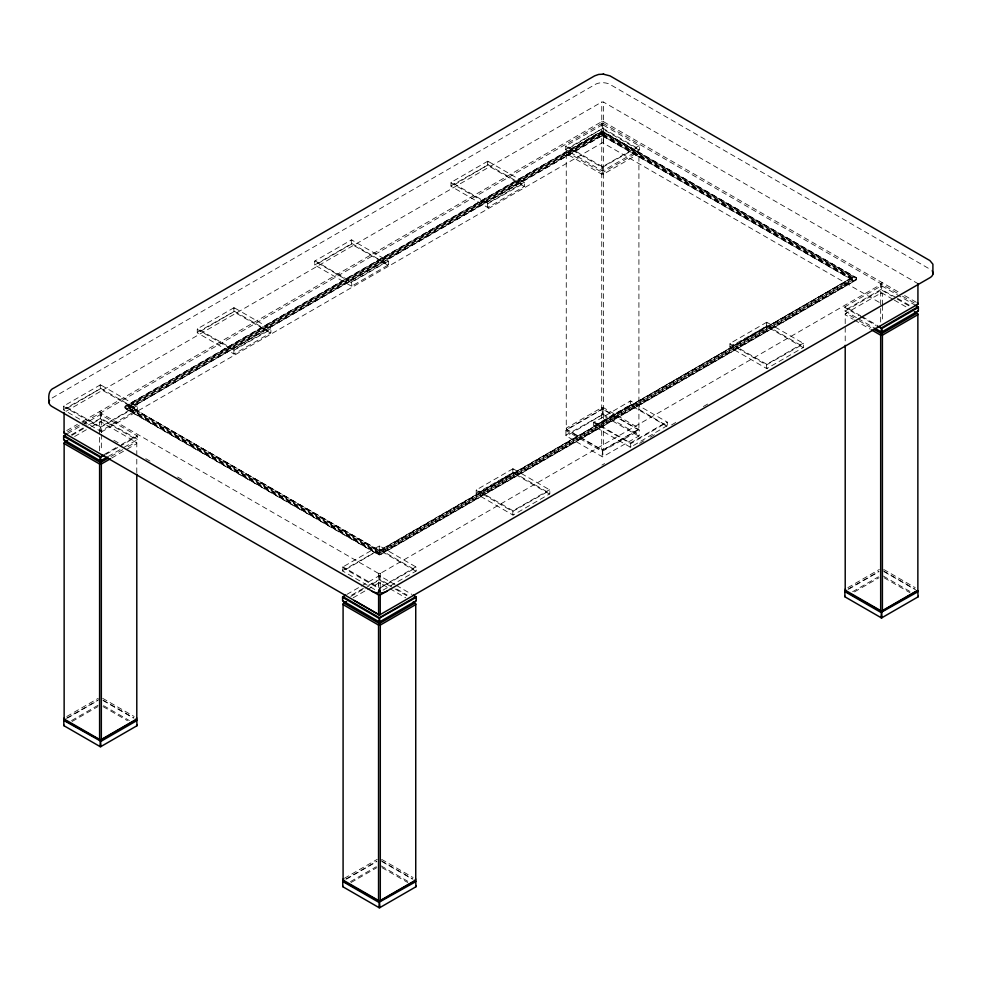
<?xml version="1.0" encoding="UTF-8"?>
<svg xmlns="http://www.w3.org/2000/svg" width="982" height="982" viewBox="0 0 982 982"><rect width="100%" height="100%" fill="white"/><g stroke="black" fill="none" stroke-linecap="round" stroke-linejoin="round"><path stroke-width="0.74" stroke-dasharray="4.91 3.68" d="M101.269 413.385L101.269 412.452L101.33 432.792M314.706 264.968L351.9 243.487L388.344 264.968L351.519 286.216L314.706 264.968L314.706 261.102L351.519 239.854L388.344 261.102L388.344 264.968M388.344 261.102L351.151 282.583L314.706 261.102M379.457 553.234L125.058 406.364L602.113 131.171L856.5 277.808L379.457 553.234L379.457 555.26L856.5 279.833L856.5 277.808L602.113 130.937L125.058 406.364L125.058 408.389L379.457 555.26M128.384 409.003L602.113 135.504L853.174 280.459L379.457 553.958L128.384 409.003L129.882 408.389L379.457 552.473L379.457 550.46L128.384 405.738L602.113 132.239L853.174 277.182L379.457 550.693L128.384 405.738M667.294 425.587L630.481 447.276L593.656 426.016L630.849 404.547L667.294 426.016L667.294 422.162L630.481 400.902L593.656 422.591L630.849 443.631L667.294 422.162M853.174 277.182L851.689 277.808L602.113 133.724L602.113 135.737L853.174 280.459M602.113 132.963L856.5 279.833L379.457 555.014L125.058 408.389L602.113 132.963L602.113 130.937M880.731 284.547L880.731 283.614L880.67 307.01M314.706 261.543L315.087 260.893L351.519 281.932L351.9 286.007L351.151 286.007L351.519 281.932L387.964 260.893L388.344 261.543M388.344 264.526L387.964 265.189L351.519 244.15L351.151 240.074L351.9 240.074L351.519 244.15L315.087 265.189L314.706 264.526M601.708 174.133L602.58 172.636L638.042 152.161L638.914 153.658L603.451 174.133L601.708 174.133L566.258 153.658L567.117 152.161L602.58 172.636L603.451 174.133M593.656 422.591L594.036 421.941L630.481 442.98L630.849 447.055L630.1 447.055L630.481 442.98L666.913 421.941L667.294 422.591M603.451 407.653L602.58 409.15L567.117 429.625L566.258 428.115L601.708 407.653L603.451 407.653L638.914 428.115L638.042 429.625L602.58 409.15L601.708 407.653M52.12 397.992L595.141 84.477A10.471 6.052 0 0 1 599.167 83.028A10.581 6.101 0 0 1 610.067 84.489L929.88 269.154A10.471 6.052 0 0 1 931.39 270.246M66.027 411.323L601.77 102.018L603.39 102.018L917.924 283.614M66.739 430.533L77.357 424.396M82.672 421.327L601.77 121.633L603.39 121.633L899.34 292.501M67.537 431.933L79.493 425.034M84.808 421.965L602.58 123.032L603.39 121.633L603.39 102.018M67.549 433.578L100.471 414.576L137.284 435.824L137.284 439.69L122.59 448.173M71.465 434.744L87.079 425.722M88.38 424.973L100.839 418.209L137.284 439.249L136.903 439.899L100.471 418.86L100.09 414.785L100.839 414.785L100.471 418.86L90.062 424.875M71.833 435.394L84.845 427.882M74.644 436.487L90.405 427.391M91.719 426.63L100.471 421.573L136.793 442.551L136.793 473.152M602.113 133.724L129.882 406.364L379.457 551.135L851.689 277.808L379.457 550.46M126.543 409.003L602.113 134.448L855.015 280.459M602.113 135.737L129.882 408.389L602.113 135.062L851.124 278.827L851.689 279.833L379.457 552.473M101.269 432.068L602.58 142.636L883.149 304.616M104.374 454.396L119.988 445.374M121.289 444.625L136.903 435.603L137.284 436.266L120.369 446.024M106.056 454.298L119.068 446.785M108.278 456.434L121.67 448.7M110.978 456.458L122.799 449.633M128.053 446.601L135.933 442.047L136.793 443.557L126.285 449.621M111.838 457.956L124.972 450.382M66.764 716.492L98.286 698.3M66.395 718.333L98.642 699.724M67.635 718.002L97.844 700.559M71.551 720.555L98.642 704.916M72.091 721.488L97.893 706.598M126.543 405.738L379.457 551.749L855.015 277.182M99.992 411.323L99.992 412.649L378.61 573.5L380.23 573.5L882.008 283.81L882.008 282.485M346.879 594.405L359.903 586.892M361.204 586.144L379.42 575.624L395.034 584.634M351.716 595.043L363.426 588.279M368.631 585.272L379.801 579.257L391.511 586.021M350.783 596.442L363.806 588.93M365.108 588.181L379.42 579.92L379.801 575.845L379.04 575.845L379.42 579.92L393.733 588.181M353.152 597.793L366.286 590.207M367.599 589.458L379.42 582.633L388.614 587.936M601.929 465.112L604.593 463.578M639.626 443.348L644.941 440.28M650.256 437.211L655.571 434.142M671.516 424.936L676.831 421.867M703.407 406.536L708.709 403.467M344.4 878.301L377.235 859.348M847.834 587.653L879.356 569.462M345.885 879.074L376.843 861.202M847.994 589.188L878.951 571.315M346.585 879.05L376.793 861.607M848.693 589.151L878.902 571.72M350.5 881.603L376.302 866.713M852.622 591.716L878.411 576.815M351.04 882.536L376.843 867.646M854.45 591.9L878.951 577.76M601.438 121.817L603.721 121.817M601.708 132.189L603.451 132.189L603.451 449.596L601.708 449.596L601.77 123.499L603.39 123.499L603.39 143.102L601.77 143.102M880.67 293.237L882.401 293.237L882.401 303.954M101.33 422.076L99.599 422.076L99.599 435.848M378.279 573.316L380.562 573.316M904.643 295.557L917.924 303.217M897.204 293.127L602.58 123.032L601.77 121.633L601.77 102.018M902.519 296.196L914.463 303.082M915.752 305.488L881.529 285.725L844.716 306.985L844.716 310.84L856.807 317.824M896.222 297.632L881.161 289.371L844.716 310.41L845.097 311.061L881.529 290.021L881.91 285.946L881.161 285.946L881.529 290.021L891.938 296.036M897.523 298.393L910.535 305.905M897.155 299.044L910.167 306.556M892.908 299.301L881.529 292.734L845.207 313.712L845.207 344.314M894.221 300.062L907.356 307.648M860.711 315.787L845.097 306.765L844.716 307.415L859.029 315.688M862.012 316.535L877.626 325.545M860.33 316.437L875.944 325.459M858.108 318.573L873.722 327.595M853.947 317.763L846.067 313.209L845.207 314.706L853.088 319.26M859.201 320.795L871.022 327.62M854.401 320.022L870.162 329.117M666.913 426.237L630.481 405.198L630.1 401.122L630.849 401.122L630.481 405.198L594.036 426.237L593.656 425.587M883.714 569.462L915.236 587.653M883.358 570.886L915.605 589.495M884.156 571.72L914.365 589.151M883.358 576.078L910.449 591.716M884.107 577.76L909.909 592.649M396.335 585.395L411.949 594.405M396.716 589.028L407.125 595.043M395.034 588.93L408.046 596.442M389.928 588.697L405.689 597.793M81.972 421.855L87.288 424.924M113.863 440.267L119.178 443.336M145.753 458.68L151.068 461.749M177.644 477.08L182.959 480.149M102.644 698.3L134.166 716.492M381.605 859.348L413.115 877.552M103.049 700.154L134.006 718.026M381.249 860.772L412.956 879.074M103.098 700.559L133.306 718.002M382.047 861.607L412.256 879.05M103.589 705.665L129.379 720.555M381.249 865.964L408.328 881.603M103.049 706.598L127.55 720.739M381.998 867.646L407.788 882.536M882.401 305.476L882.401 322.317M880.67 308.544L880.67 322.317M602.113 132.239L602.113 134.448M593.656 422.162L593.656 426.016M380.292 592.306L380.292 583.124L378.549 583.124L378.549 592.306M380.23 573.5L380.23 591.606M379.457 551.749L379.457 553.958M378.61 573.5L378.61 593.116M101.33 434.326L101.33 451.155M99.599 437.383L99.599 451.155M64.026 405.836L63.646 406.487L100.09 427.526L137.284 406.487L136.903 405.836L100.471 426.875L100.09 430.951L100.839 430.951L100.471 426.875L64.026 405.836M100.839 388.442L64.026 410.132L63.646 409.482L100.839 388.442L137.284 409.482L136.903 410.132L100.471 389.093L100.09 385.018L100.839 385.018L100.839 388.442M197.627 328.7L197.259 329.351L233.691 350.39L270.885 329.351L270.504 328.7L234.072 349.739L233.691 353.815L234.453 353.815L234.072 349.739L197.627 328.7M234.453 311.306L197.627 332.996L197.259 332.346L234.453 311.306L270.885 332.346L270.504 332.996L234.072 311.957L233.691 307.882L234.453 307.882L234.453 311.306M451.376 182.21L450.996 182.861L487.428 203.9L524.621 182.861L524.253 182.21L487.808 203.237L487.428 207.325L488.189 207.325L487.808 203.237L451.376 182.21M488.189 164.804L451.376 186.506L450.996 185.844L488.189 164.804L524.621 185.844L524.253 186.506L487.808 165.467L487.428 161.392L488.189 161.392L488.189 164.804M566.148 145.717L565.767 146.367L602.199 167.406L639.392 146.367L639.024 145.717L602.58 166.756L602.199 170.831L602.96 170.831L602.58 166.756L566.148 145.717M342.976 566.884L342.608 567.535L379.04 588.574L416.233 567.535L415.852 566.884L379.42 587.923L379.04 591.999L342.608 570.959L342.608 567.105L379.42 545.845L416.233 567.105L416.233 570.959L379.801 591.999L379.42 587.923L342.976 566.884M602.96 128.323L566.148 150.013L565.767 149.362L602.96 128.323L639.392 149.362L639.024 150.013L602.58 128.973L602.199 124.898L602.96 124.898L602.96 128.323M379.801 549.49L342.976 571.18L342.608 570.53L379.801 549.49L416.233 570.53L415.852 571.18L379.42 550.141L379.04 546.066L379.801 546.066L379.801 549.49M476.589 489.748L476.209 490.399L512.641 511.438L549.834 490.399L549.466 489.748L513.021 510.787L512.641 514.863L513.402 514.863L513.021 510.787L476.589 489.748M513.402 472.354L476.589 494.044L476.209 493.394L513.402 472.354L549.834 493.394L549.466 494.044L513.021 473.005L512.641 468.93L513.402 468.93L513.402 472.354M566.467 429.625L565.927 430.558L602.04 451.413L639.233 430.558L638.693 429.625L602.58 450.468L602.04 456.605L603.12 456.605L602.58 450.468L566.467 429.625M603.12 414.281L566.467 436.069L565.927 435.124L603.12 414.281L639.233 435.124L638.693 436.069L602.58 415.214L602.04 409.089L603.12 409.089L603.12 414.281M730.326 343.258L729.945 343.909L766.377 364.948L803.583 343.909L803.202 343.258L766.758 364.297L766.377 368.373L767.138 368.373L766.758 364.297L730.326 343.258M767.138 325.864L730.326 347.554L729.945 346.904L767.138 325.864L803.583 346.904L803.202 347.554L766.758 326.515L766.377 322.44L767.138 322.44L767.138 325.864M100.471 384.797L63.646 406.057L63.646 409.911L100.471 431.172L137.284 409.911L137.284 406.057L100.471 384.797M234.072 307.661L197.259 328.921L197.259 332.775L234.072 354.036L270.885 332.775L270.885 328.921L234.072 307.661M487.808 161.171L450.996 182.419L450.996 186.285L487.808 207.533L524.621 186.285L524.621 182.419L487.808 161.171M602.58 124.677L565.767 145.937L565.767 149.792L602.58 171.052L639.392 149.792L639.392 145.937L602.58 124.677M602.113 131.625L124.493 407.37L379.457 554.572L857.077 278.827L602.113 131.625M602.58 131.686L566.258 152.664L566.258 429.122L602.58 450.1L638.914 429.122L638.914 152.664L602.58 131.686M602.58 408.77L565.927 429.932L565.927 435.75L602.58 456.912L639.233 435.75L639.233 429.932L602.58 408.77M513.021 468.709L476.209 489.969L476.209 493.823L513.021 515.084L549.834 493.823L549.834 489.969L513.021 468.709M766.758 322.219L729.945 343.479L729.945 347.333L766.758 368.594L803.583 347.333L803.583 343.479L766.758 322.219"/><path stroke-width="1.47" d="M917.114 304.616L917.924 303.217L917.924 304.15L379.469 615.027L64.076 433.001L64.076 432.068L64.886 433.467M917.924 284.547L917.924 283.614L917.924 304.15M64.358 719.511L63.818 720.457L101.011 741.3L137.124 720.457L136.584 719.511L100.471 740.367L99.931 746.492L101.011 746.492L100.471 740.367L63.818 719.831L63.818 725.649L100.471 746.811L137.124 725.649L136.584 719.511M135.933 719.511L136.793 718.014M136.584 725.956L137.124 725.023M415.852 600.959L416.233 600.297M343.307 880.572L342.767 881.505L378.88 902.348L416.073 881.505L415.533 880.572L379.42 901.415L378.88 907.54L379.96 907.54L379.42 901.415L342.767 880.879L342.767 886.697L379.42 907.859L416.073 886.697L415.533 880.572M414.883 880.572L415.742 879.062M415.533 887.004L416.073 886.071M917.974 311.061L918.354 310.41M845.416 590.673L844.876 591.606L880.989 612.461L918.182 591.606L917.642 590.673L881.529 611.528L880.989 617.653L882.069 617.653L881.529 611.528L844.876 590.98L844.876 596.798L881.529 617.96L918.182 596.798L917.642 590.673M917.642 597.117L918.182 596.184M66.629 434.105L63.646 435.824L63.646 439.69L100.471 460.939L107.357 456.961M67.635 440.537L64.137 442.551L64.137 719.008L100.471 739.986L136.793 719.008L136.793 474.159M103.073 455.145L100.09 457.305L100.09 460.718L100.839 460.718L100.471 456.642L64.026 435.603L63.646 436.266L100.09 457.305L104.755 455.047M108.351 457.98L100.471 462.522L99.599 464.02L99.599 739.483L101.33 739.483L101.33 464.02L100.471 462.522L65.008 442.047L64.137 443.557L99.599 464.02L101.33 464.02L110.524 458.717M345.578 595.153L342.608 596.872L342.608 600.739L379.42 621.987L416.233 600.739L416.233 596.872L413.25 595.153M346.585 601.585L343.086 603.599L343.086 880.068L379.42 901.034L415.742 880.068L415.742 603.599L413.115 602.089M49.1 401.613A10.581 6.101 0 0 0 49.603 404.253A10.471 6.052 0 0 0 52.12 406.585L378.61 594.982L380.23 594.982L929.88 277.734A10.471 6.052 0 0 0 932.9 274.113L932.9 264.195L929.88 260.561L610.018 75.884L603.169 74.141M603.734 74.141L598.627 74.436L594.613 75.872L54.329 387.804C47.86 390.259 48.511 397.17 49.1 402.951M354.379 600.591L379.469 615.027M915.371 305.267L918.354 306.985L918.354 310.84L881.529 332.1L874.643 328.123M914.365 311.699L917.863 313.712L917.863 590.17L881.529 611.148L845.207 590.17L845.207 345.32M878.927 326.306L881.91 328.454L881.91 331.879L881.161 331.879L881.529 327.804L917.974 306.765L918.354 307.415L881.91 328.454L877.245 326.208M873.649 329.13L881.529 333.684L882.401 335.181L882.401 610.644L880.67 610.644L880.67 335.181L881.529 333.684L916.992 313.209L917.863 314.706L882.401 335.181L880.67 335.181L871.476 329.878M845.207 589.175L846.067 590.673M844.876 596.184L845.416 597.117M342.608 600.297L342.976 600.959M343.086 879.062L343.958 880.572M342.767 886.071L343.307 887.004M63.646 439.249L64.026 439.899M64.137 718.014L65.008 719.511M63.818 725.023L64.358 725.956M380.23 594.982L380.23 614.585L378.61 614.585L378.61 594.982M64.076 412.452L64.076 433.001M49.1 401.65A10.471 6.052 0 0 1 49.603 400.337M371.933 591.238A10.581 6.101 0 0 0 382.833 592.698A10.471 6.052 0 0 0 386.859 591.25M932.397 271.474A10.581 6.101 0 0 1 932.9 274.113M342.976 596.663L342.608 597.314L379.04 618.353L416.233 597.314L415.852 596.663L379.42 617.703L379.04 621.778L379.801 621.778L379.42 617.703L342.976 596.663M343.958 603.108L343.086 604.605L378.549 625.08L380.292 625.08L415.742 604.605L414.883 603.108L379.42 623.57L378.549 625.08L378.549 900.543L380.292 900.543L380.292 625.08L379.42 623.57L343.958 603.108"/></g></svg>
